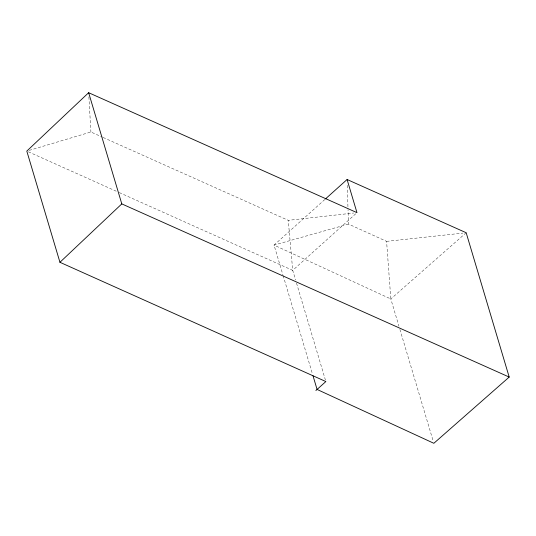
<?xml version="1.0" encoding="UTF-8"?>
<svg xmlns="http://www.w3.org/2000/svg" width="536" height="536" viewBox="0 0 536 536"><rect width="100%" height="100%" fill="white"/><g stroke="black" fill="none" stroke-linecap="round" stroke-linejoin="round"><path stroke-width="0.4" stroke-dasharray="2.68 2.01" d="M324.803 199.519L274.043 245.106L282.887 274.774M355.737 213.764L292.716 270.358L295.577 279.953M466.173 232.738L390.818 298.961L398.945 326.223M29.205 150.388L90.919 132.003L102.349 137.122M348.48 224.082L274.043 245.106L390.818 298.961L386.59 241.361L348.48 224.082L348.045 210.052M103.113 137.464L288.254 220.336L353.66 213.02M386.59 241.361L462.856 233.1M28.328 151.795L116.205 191.198M119.26 192.571L292.716 270.358L288.254 220.336M399.903 329.426L433.363 441.684M296.535 283.155L325.385 379.944M283.129 275.578L312.528 374.202M88.889 96.889L90.919 132.003M347.268 185.289L348.018 209.228"/><path stroke-width="0.8" d="M325.426 198.963L347.087 179.506L356.969 212.651L88.648 92.708L26.8 151.105L59.945 262.292L325.861 381.545L315.872 390.516M59.945 262.292L121.793 203.894L88.648 92.708M347.087 179.506L466.173 232.738L509.2 377.069L433.845 443.292L317.071 389.438L313.011 375.81M121.793 203.894L509.2 377.069"/></g></svg>
